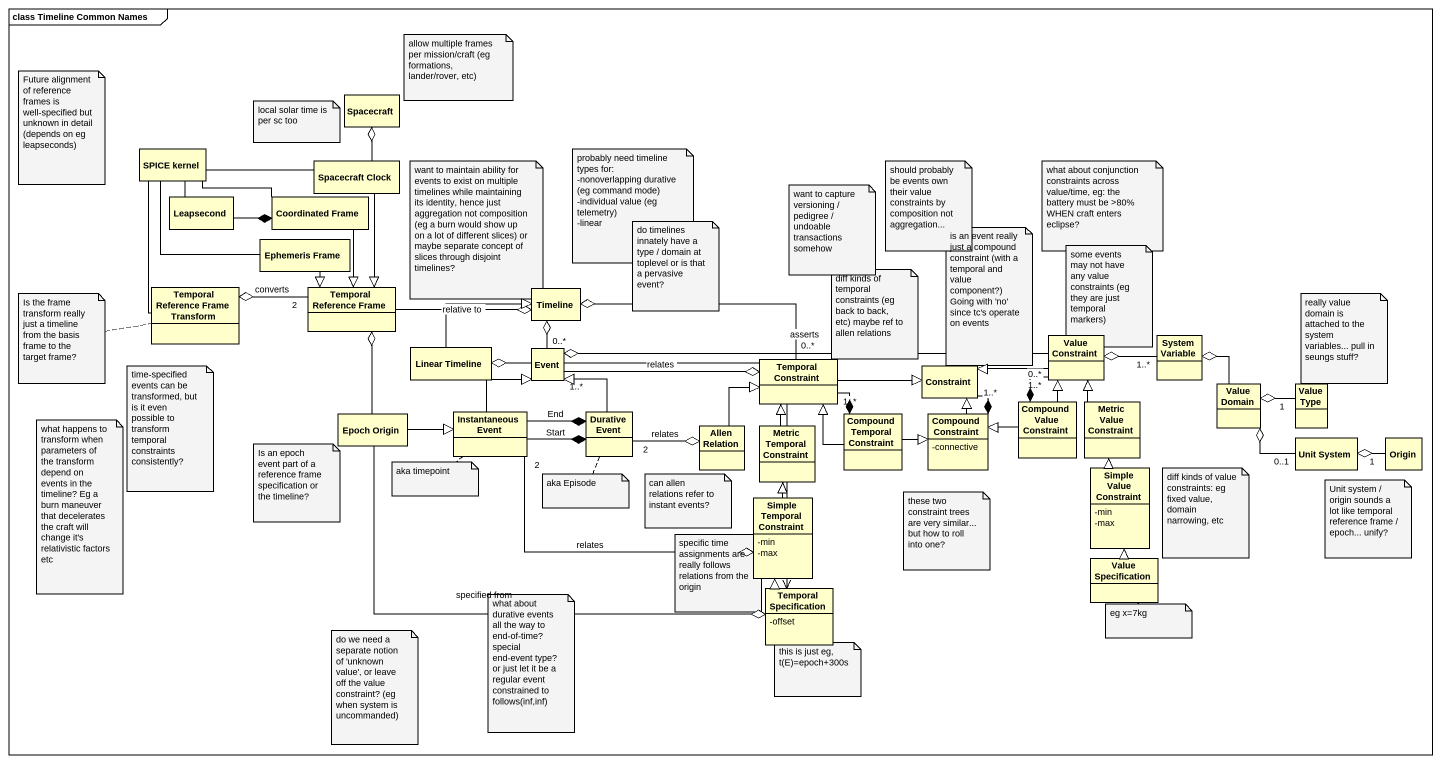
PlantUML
@startuml
mainframe class Timeline Common Names
hide circle
hide empty members
skinparam classAttributeIconSize 0
class Spacecraft
class "SPICE kernel" as SPICE_kernel
class "Spacecraft Clock" as Spacecraft_Clock
class Leapsecond
class "Coordinated Frame" as Coordinated_Frame
class "Ephemeris Frame" as Ephemeris_Frame
class "Temporal Reference Frame Transform" as Temporal_Reference_Frame
class "Temporal Reference Frame" as Temporal_Reference_Frame_2
class Timeline
class "Value Constraint" as Value_Constraint
class "System Variable" as System_Variable
class "Linear Timeline" as Linear_Timeline
class Event
class "Temporal Constraint" as Temporal_Constraint
class Constraint
class "Epoch Origin" as Epoch_Origin
class "Instantaneous Event" as Instantaneous_Event
class "Durative Event" as Durative_Event
class "Compound Temporal Constraint" as Compound_Temporal_Constraint
class "Compound Constraint" as Compound_Constraint {
  -connective
}
class "Compound Value Constraint" as Compound_Value_Constraint
class "Metric Value Constraint" as Metric_Value_Constraint
class "Value Domain" as Value_Domain
class "Value Type" as Value_Type
class "Allen Relation" as Allen_Relation
class "Metric Temporal Constraint" as Metric_Temporal_Constraint
class "Unit System" as Unit_System
class Origin
class "Simple Value Constraint" as Simple_Value_Constraint {
  -min
  -max
}
class "Simple Temporal Constraint" as Simple_Temporal_Constraint {
  -min
  -max
}
class "Value Specification" as Value_Specification
class "Temporal Specification" as Temporal_Specification {
  -offset
}
Spacecraft o-- Spacecraft_Clock
SPICE_kernel -- Leapsecond
Spacecraft_Clock -left- SPICE_kernel
Spacecraft_Clock --|> Temporal_Reference_Frame_2
Coordinated_Frame -left- SPICE_kernel
Coordinated_Frame *-left- Leapsecond
Coordinated_Frame --|> Temporal_Reference_Frame_2
Ephemeris_Frame -up- SPICE_kernel
Ephemeris_Frame --|> Temporal_Reference_Frame_2
Temporal_Reference_Frame -up- SPICE_kernel
Temporal_Reference_Frame o-right- "2" Temporal_Reference_Frame_2 : converts
Temporal_Reference_Frame_2 o-- Epoch_Origin
Timeline o-left- Temporal_Reference_Frame_2 : relative to
Timeline o-- "0..*" Event
Timeline o-right- "0..*" Temporal_Constraint
Value_Constraint o-right- "1..*" System_Variable
Value_Constraint -left-|> Constraint
System_Variable o-- Value_Domain
Linear_Timeline -right-|> Timeline
Linear_Timeline o--> Temporal_Specification
Event o-right- "0..*" Value_Constraint : asserts
Temporal_Constraint o-left- "1..*" Event : relates
Temporal_Constraint -right-|> Constraint
Epoch_Origin -right-|> Instantaneous_Event
Instantaneous_Event -up-|> Event
Durative_Event -up-|> Event
Durative_Event *-left- Instantaneous_Event : Start
Durative_Event *-left- Instantaneous_Event : End
Compound_Temporal_Constraint *-up- "1..*" Temporal_Constraint
Compound_Temporal_Constraint -up-|> Temporal_Constraint
Compound_Temporal_Constraint -right-|> Compound_Constraint
Compound_Constraint -up-|> Constraint
Compound_Constraint *-up- "1..*" Constraint
Compound_Value_Constraint -up-|> Value_Constraint
Compound_Value_Constraint *-up- "1..*" Value_Constraint
Compound_Value_Constraint -left-|> Compound_Constraint
Metric_Value_Constraint -up-|> Value_Constraint
Value_Domain o-right- "1" Value_Type
Value_Domain o-right- "0..1" Unit_System
Allen_Relation -up-|> Temporal_Constraint
Allen_Relation o-left- "2" Durative_Event : relates
Metric_Temporal_Constraint -up-|> Temporal_Constraint
Unit_System o-right- "1" Origin
Simple_Value_Constraint -up-|> Metric_Value_Constraint
Simple_Temporal_Constraint o-left- "2" Instantaneous_Event : relates
Simple_Temporal_Constraint -up-|> Metric_Temporal_Constraint
Value_Specification -up-|> Simple_Value_Constraint
Temporal_Specification o-left- Epoch_Origin : specified from
Temporal_Specification -up-|> Simple_Temporal_Constraint
note as N1
  allow multiple frames per mission/craft (eg formations, lander/rover, etc)
end note
note as N2
  Future alignment of reference frames is well-specified but unknown in detail (depends on eg leapseconds)
end note
note as N3
  local solar time is per sc too
end note
note as N4
  want to maintain ability for events to exist on multiple timelines while maintaining its identity, hence just aggregation not composition (eg a burn would show up on a lot of different slices) or maybe separate concept of slices through disjoint timelines?
end note
note as N5
  probably need timeline types for:
  -nonoverlapping durative (eg command mode)
  -individual value (eg telemetry)
  -linear
end note
note as N6
  should probably be events own their value constraints by composition not aggregation...
end note
note as N7
  what about conjunction constraints across value/time, eg: the battery must be >80% WHEN craft enters eclipse?
end note
note as N8
  do timelines innately have a type / domain at toplevel or is that a pervasive event?
end note
note as N9
  want to capture versioning / pedigree / undoable transactions somehow
end note
note as N10
  is an event really just a compound constraint (with a temporal and value component?) Going with 'no' since tc's operate on events
end note
note as N11
  some events may not have any value constraints (eg they are just temporal markers)
end note
note left of Temporal_Reference_Frame : Is the frame transform really just a timeline from the basis frame to the target frame?
note as N13
  diff kinds of temporal constraints (eg back to back, etc) maybe ref to allen relations
end note
note as N14
  really value domain is attached to the system variables... pull in seungs stuff?
end note
note as N15
  time-specified events can be transformed, but is it even possible to transform temporal constraints consistently?
end note
note as N16
  what happens to transform when parameters of the transform depend on events in the timeline? Eg a burn maneuver that decelerates the craft will change it's relativistic factors etc
end note
note as N17
  Is an epoch event part of a reference frame specification or the timeline?
end note
note bottom of Instantaneous_Event : aka timepoint
note bottom of Durative_Event : aka Episode
note as N20
  can allen relations refer to instant events?
end note
note as N21
  these two constraint trees are very similar... but how to roll into one?
end note
note as N22
  diff kinds of value constraints: eg fixed value, domain narrowing, etc
end note
note as N23
  Unit system / origin sounds a lot like temporal reference frame / epoch... unify?
end note
note as N24
  specific time assignments are really follows relations from the origin
end note
note as N25
  what about durative events all the way to end-of-time? special end-event type? or just let it be a regular event constrained to follows(inf,inf)
end note
note bottom of Value_Specification : eg x=7kg
note as N27
  do we need a separate notion of 'unknown value', or leave off the value constraint? (eg when system is uncommanded)
end note
note bottom of Temporal_Specification : this is just eg, t(E)=epoch+300s
@enduml
